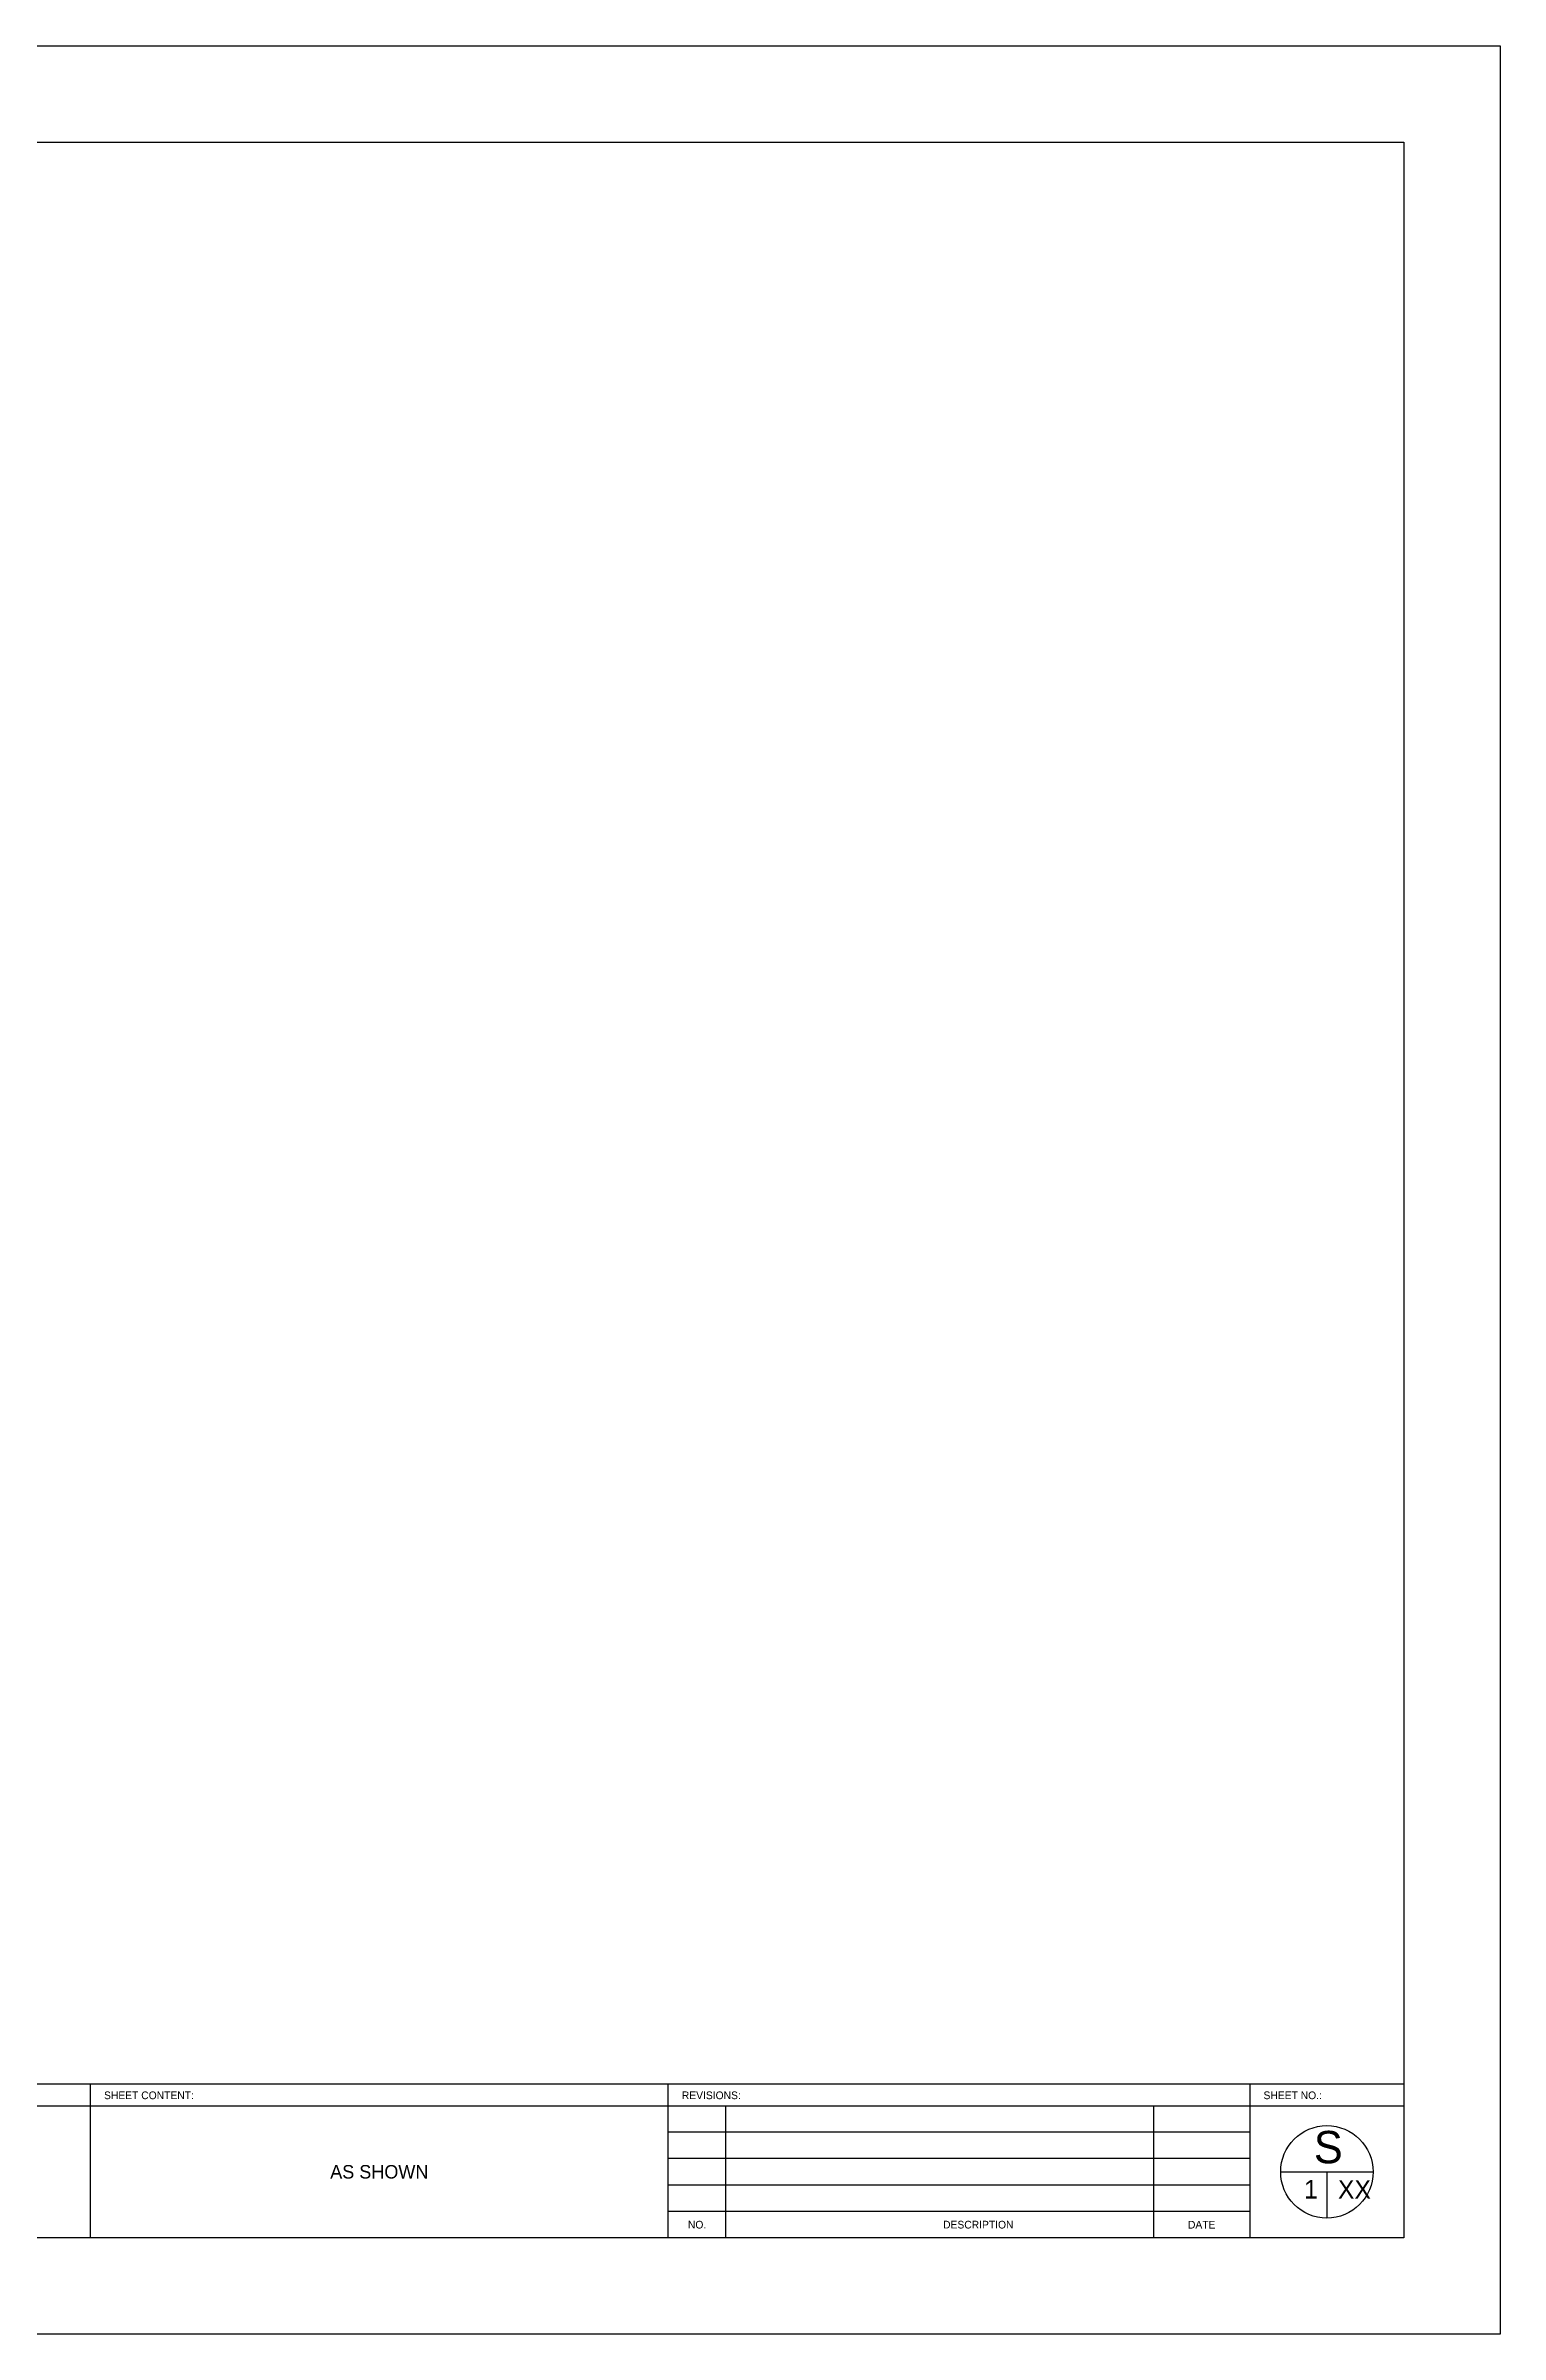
# Paper-space layout 'S2' of a CAD drawing. Header units: millimetres. Extents: x 0 to 841, y 0 to 594.
# Drawn here: x 463 to 841, y 0 to 594 of the extents above; entities that cross this region are included whole.
import ezdxf

# ---------------------------------------------------------------- set-up
doc = ezdxf.new("R2010")
doc.units = ezdxf.units.MM
for name, color, linetype in [('TB-BORDER THIN', 82, 'Continuous'), ('TB-BORDER THK', 152, 'Continuous'), ('TB-TEXT', 240, 'Continuous')]:
    doc.layers.add(name, color=color, linetype=linetype)
doc.styles.add('Century', font='GOTHIC.TTF')

# ---------------------------------------------------------------- blocks, each defined once
blk = doc.blocks.new('Tblock_A1_Structl')
blk.add_line((796, 42.14), (796, 30.14))
blk.add_lwpolyline([(841, 594), (841, 0), (0, 0), (0, 594)], close=True)
at = {"layer": 'TB-BORDER THIN'}
for p, q in [((45, 59.29), (816, 59.29)), ((640, 25), (640, 59.29)), ((751, 59.29), (751, 25)), ((776, 52.43), (625, 52.43)), ((776, 45.57), (625, 45.57)), ((784, 42.14), (808, 42.14)), ((776, 38.71), (625, 38.71)), ((776, 31.86), (625, 31.86))]:
    blk.add_line(p, q, dxfattribs=at)
blk.add_circle((796, 42.14), 12, dxfattribs=at)
at = {"layer": 'TB-BORDER THK'}
for p, q in [((45, 65), (816, 65)), ((475, 25), (475, 65)), ((625, 25), (625, 65)), ((776, 65), (776, 25))]:
    blk.add_line(p, q, dxfattribs=at)
blk.add_lwpolyline([(816, 569), (816, 25), (45, 25), (45, 569)], close=True, dxfattribs=at)
at = {"layer": 'TB-TEXT', "style": 'Century'}
for s, insert, char_height, width, attachment_point in [('SHEET CONTENT:', (478.54, 62), 2, 38.9013, 4), ('REVISIONS:', (628.54, 62), 2, 22.6493, 4), ('SHEET NO.:', (779.54, 62), 2, 22.6493, 4), ('AS SHOWN', (550, 42.14), 3.5, 150, 5), ('NO.', (632.5, 28.43), 2, 15, 5), ('DESCRIPTION', (705.5, 28.43), 2, 91, 5), ('DATE', (763.5, 28.43), 2, 25, 5)]:
    blk.add_mtext(s, dxfattribs=dict(at, insert=insert, char_height=char_height, width=width, attachment_point=attachment_point))
at = {"layer": 'TB-TEXT', "ltscale": 0.2, "attachment_point": 1, "style": 'Century'}
for s, insert, char_height in [('S', (792.61, 52.77), 8.4), ('XX', (798.87, 39.97), 4.8)]:
    blk.add_mtext_dynamic_manual_height_columns(s, width=3.3853, gutter_width=5, heights=[0], dxfattribs=dict(at, insert=insert, char_height=char_height))

psp = doc.layouts.new('S2')

# ---------------------------------------------------------------- block references
psp.add_blockref('Tblock_A1_Structl', (0, 0))

# ---------------------------------------------------------------- texts
at = {"layer": 'TB-TEXT', "ltscale": 0.2, "insert": (790.07, 40.03), "char_height": 4.8, "attachment_point": 1, "style": 'Century'}
psp.add_mtext_dynamic_manual_height_columns('1', width=3.3853, gutter_width=5, heights=[0], dxfattribs=at)

doc.saveas('drawing.dxf')
